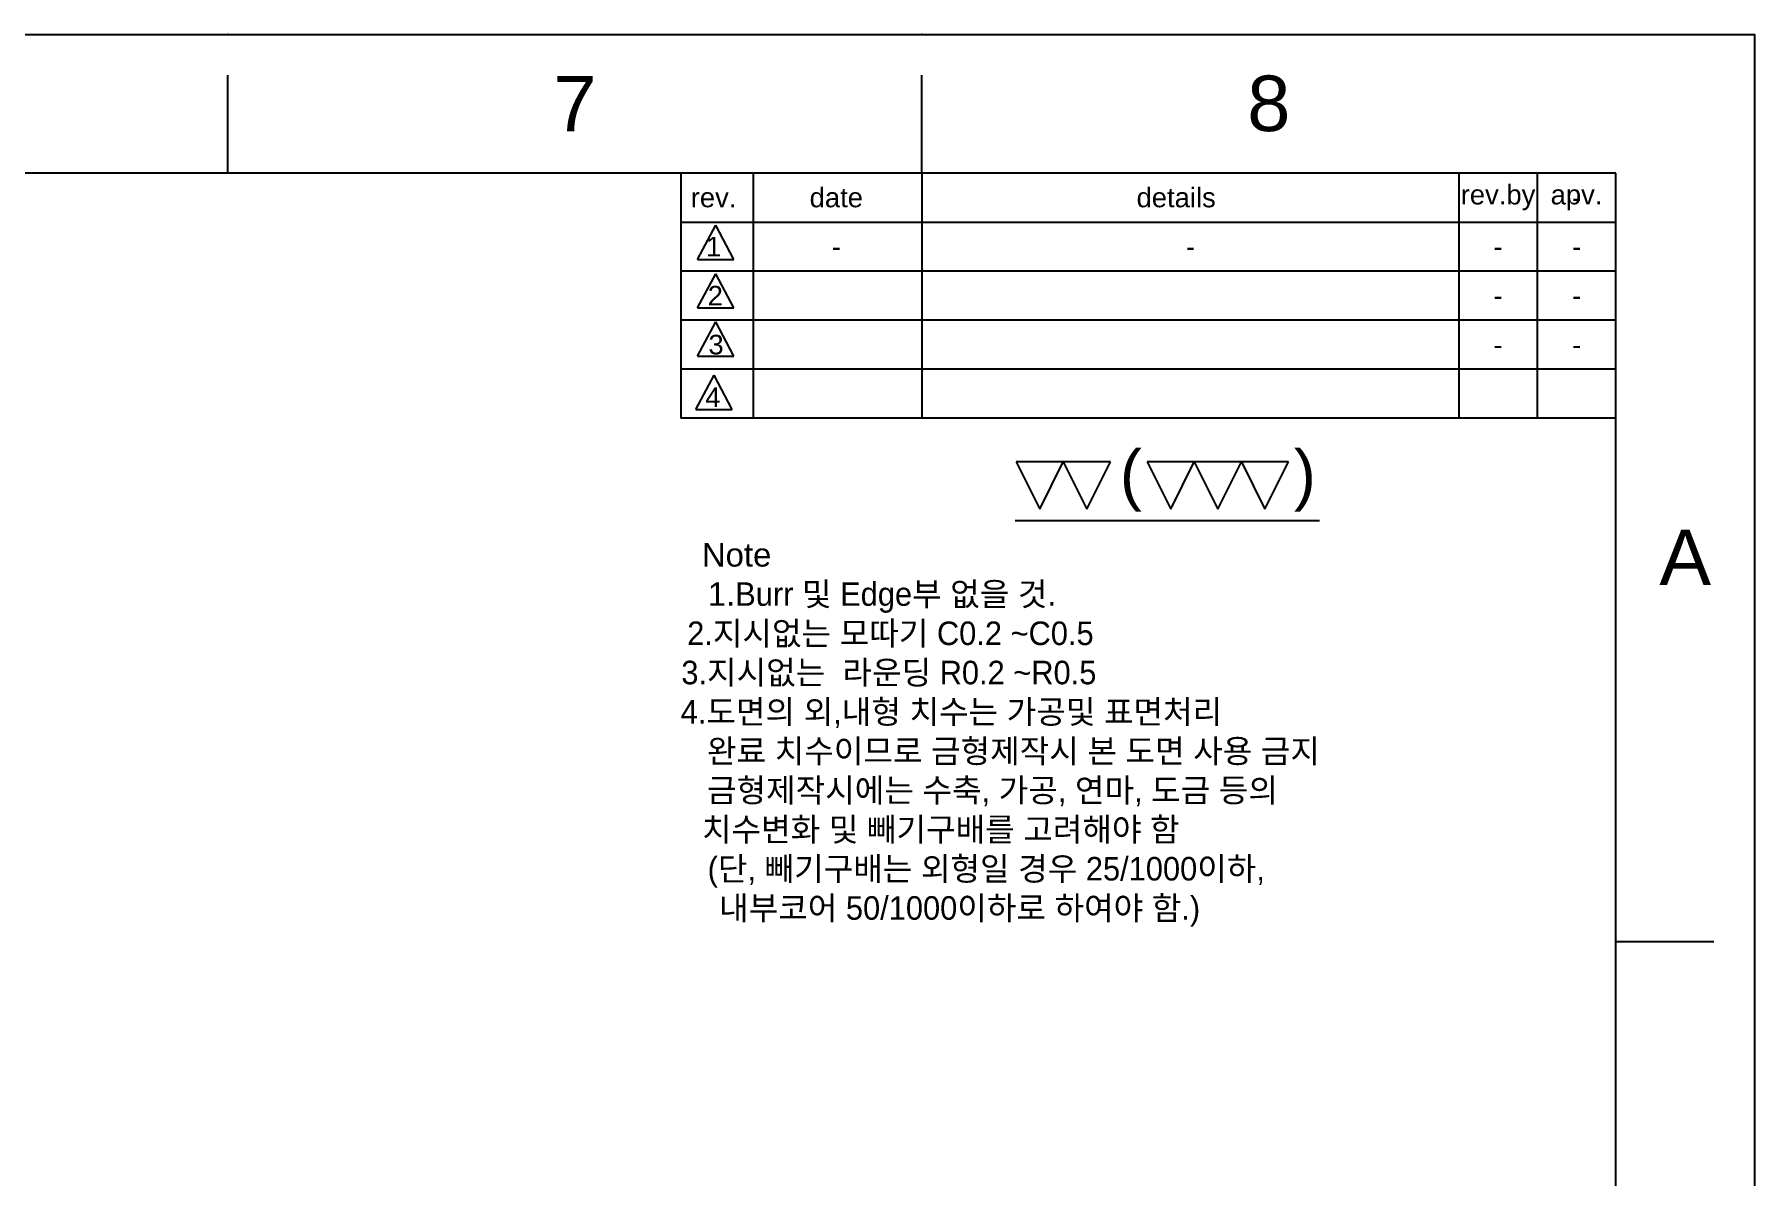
# Model space of a CAD drawing. Header units: millimetres. Extents: x 480 to 1074, y -563 to -143.
# Drawn here: x 899 to 1074.2, y -259 to -142.6 of the extents above; entities that cross this region are included whole.
import ezdxf

# ---------------------------------------------------------------- set-up
doc = ezdxf.new("R2010")
doc.units = ezdxf.units.MM
for name, color, linetype in [('2', 7, 'Continuous'), ('FORM', 7, 'Continuous'), ('TEXT', 2, 'Continuous')]:
    doc.layers.add(name, color=color, linetype=linetype)
doc.styles.get("Standard").update_dxf_attribs({"font": 'arial.ttf'})

msp = doc.modelspace()

# ---------------------------------------------------------------- linework, layer by layer
for p, q in [((918.66968, -156.70304), (918.66968, -146.70304)), ((989.37676, -156.70304), (989.37676, -146.70304)), ((1060.08383, -156.70304), (494.42726, -156.70304)), ((1060.08383, -548.42021), (1060.08383, -156.70304)), ((1060.08383, -235.04647), (1070.08383, -235.04647))]:
    msp.add_line(p, q)
msp.add_lwpolyline([(480.28585, -142.56163), (1074.22524, -142.56163), (1074.22524, -562.56163), (480.28585, -562.56163)], close=True)
for p in [(918.66968, -142.56163), (989.37676, -142.56163), (1060.08383, -235.04647)]:
    msp.add_point(p)
at = {"layer": '2', "color": 2}
for p, q in [((1003.78732, -186.15738), (998.98732, -186.15738)), ((998.98732, -186.15738), (1001.38732, -190.95738)), ((1001.38732, -190.95738), (1003.78732, -186.15738)), ((1008.58732, -186.15738), (1003.78732, -186.15738)), ((1003.78732, -186.15738), (1006.18732, -190.95738)), ((1006.18732, -190.95738), (1008.58732, -186.15738)), ((1017.14148, -186.15738), (1012.34148, -186.15738)), ((1012.34148, -186.15738), (1014.74148, -190.95738)), ((1014.74148, -190.95738), (1017.14148, -186.15738)), ((1021.94148, -186.15738), (1017.14148, -186.15738)), ((1017.14148, -186.15738), (1019.54148, -190.95738)), ((1019.54148, -190.95738), (1021.94148, -186.15738)), ((1026.74148, -186.15738), (1021.94148, -186.15738)), ((1021.94148, -186.15738), (1024.34148, -190.95738)), ((1024.34148, -190.95738), (1026.74148, -186.15738)), ((998.90089, -192.12363), (1029.88996, -192.12363))]:
    msp.add_line(p, q, dxfattribs=at)
at = {"layer": 'FORM'}
for p, q in [((964.80996, -156.70304), (964.80996, -181.70304)), ((972.19081, -156.70304), (972.19081, -181.70304)), ((989.37676, -156.70304), (989.37676, -181.70304)), ((1044.08383, -156.70304), (1044.08383, -181.70304)), ((1052.08383, -156.70304), (1052.08383, -181.70304)), ((964.80996, -161.70304), (1060.08383, -161.70304)), ((1060.08383, -166.70304), (964.80996, -166.70304)), ((1060.08383, -171.70304), (964.80996, -171.70304)), ((1060.08383, -176.70304), (964.80996, -176.70304)), ((1060.08383, -181.70304), (964.80996, -181.70304))]:
    msp.add_line(p, q, dxfattribs=at)
at = {"layer": 'TEXT'}
for p, q in [((966.52, -165.51539), (968.37183, -162.02347)), ((970.22365, -165.51539), (968.37183, -162.02347)), ((966.52, -165.51539), (970.22365, -165.51539)), ((966.52, -170.45498), (968.37183, -166.96306)), ((970.22365, -170.45498), (968.37183, -166.96306)), ((966.52, -170.45498), (970.22365, -170.45498)), ((966.52, -175.36669), (968.37183, -171.87477)), ((970.22365, -175.36669), (968.37183, -171.87477)), ((966.52, -175.36669), (970.22365, -175.36669)), ((966.36188, -180.79427), (968.2137, -177.30235)), ((970.06552, -180.79427), (968.2137, -177.30235)), ((966.36188, -180.79427), (970.06552, -180.79427))]:
    msp.add_line(p, q, dxfattribs=at)

# ---------------------------------------------------------------- texts
at = {"char_height": 5.65657, "attachment_point": 5}
for s, width, insert in [('7', 50, (954.02322, -149.63233)), ('8', 50, (1024.73029, -149.63233)), ('A', 10, (1067.15453, -195.87476))]:
    msp.add_mtext_dynamic_manual_height_columns(s, width=width, gutter_width=12.5, heights=[0], dxfattribs=dict(at, insert=insert))
at = {"layer": '2', "color": 2, "char_height": 4.8, "attachment_point": 5}
for s, insert in [('(', (1010.67353, -188.09178)), (')', (1028.40942, -188.09178))]:
    msp.add_mtext(s, dxfattribs=dict(at, insert=insert))
at = {"layer": 'TEXT'}
for s, width, insert, char_height, attachment_point in [('rev.', 5, (968.15922, -159.20304), 2, 5), ('date', 16, (980.6619, -159.20304), 2, 5), ('details', 45, (1015.29029, -159.20304), 2, 5), ('rev.by', 8, (1048.08383, -159.20304), 2, 5), ('apv.', 8, (1056.08383, -159.20304), 2, 5), ('-', 8, (1056.08383, -159.20304), 2, 5), ('1', 5, (968.15922, -164.20304), 2, 5), ('-', 16, (980.6619, -164.20304), 2, 5), ('{\\fGulim|b0|i0|c129|p50;-}', 45, (1016.74247, -164.20304), 2, 5), ('-', 8, (1048.08383, -164.20304), 2, 5), ('-', 8, (1056.08383, -164.20304), 2, 5), ('2', 5, (968.334, -169.20304), 2, 5), ('-', 8, (1048.08383, -169.20304), 2, 5), ('-', 8, (1056.08383, -169.20304), 2, 5), ('3', 5, (968.41064, -174.20304), 2, 5), ('-', 8, (1048.08383, -174.20304), 2, 5), ('-', 8, (1056.08383, -174.20304), 2, 5), ('4', 5, (968.09167, -179.54892), 2, 5), ('{\\W9.3512; }Note\\P          1.{\\fGulim|b0|i0|c129|p50;Burr 및 Edge부 없을 것.\\P{\\W8.2709; }2.지시없는 모따기 C0.2 ~C0.5\\P{\\W7.5891; }3.지시없는  라운딩 R0.2 ~R0.5\\P{\\W7.5154; }4.도면의 외,내형 치수는 가공및 표면처리\\P{\\W4.58511; }      완료 치수이므로 금형제작시 본 도면 사용 금지\\P{\\W8.58218; }  금형제작시에는 수축, 가공, 연마, 도금 등의\\P          치수변화 및 빼기구배를 고려해야 함\\P{\\W9.65842; } (단, 빼기구배는 외형일 경우 25/1000이하,\\P            내부코어 50/1000이하로 하여야 함.)}', 82.7186168, (958.2552, -194.42181), 2.4, 1)]:
    msp.add_mtext_dynamic_manual_height_columns(s, width=width, gutter_width=12.5, heights=[0], dxfattribs=dict(at, insert=insert, char_height=char_height, attachment_point=attachment_point))

doc.saveas('drawing.dxf')
